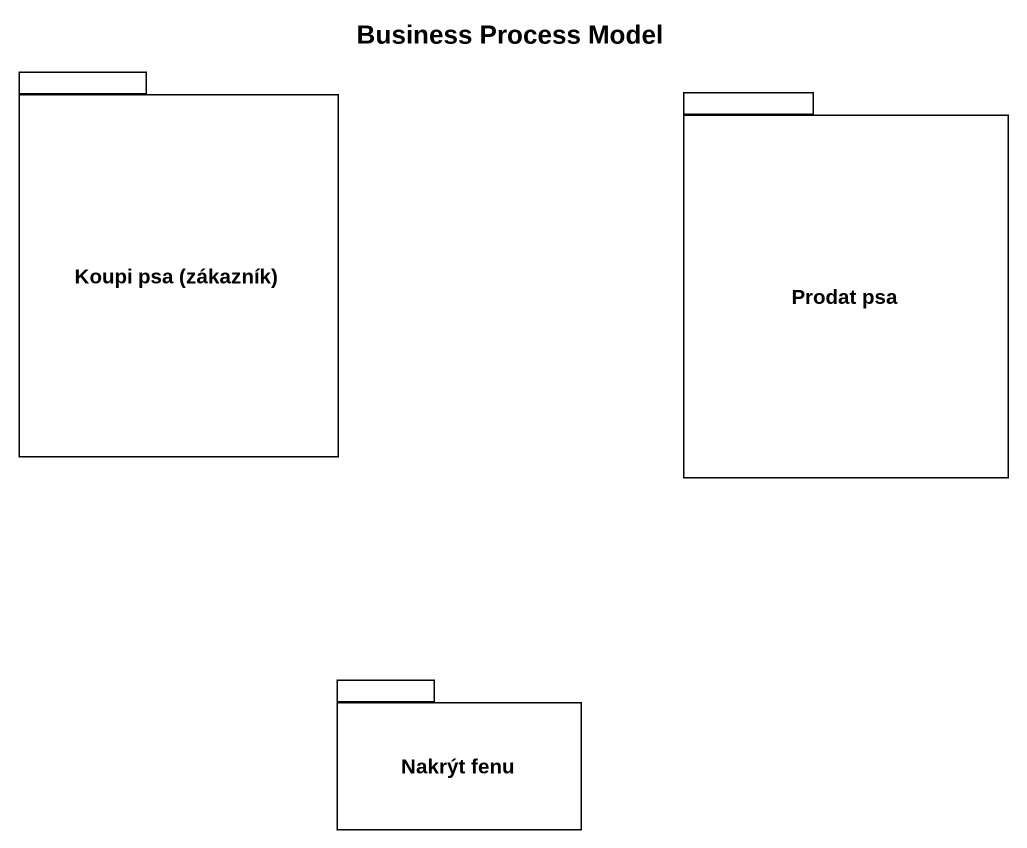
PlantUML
@startuml
title Business Process Model
package "Koupi psa (zákazník)" as Koupi_psa_zákazník {
}
package "Prodat psa" as Prodat_psa {
}
package "Nakrýt fenu" as Nakrýt_fenu {
}
@enduml
